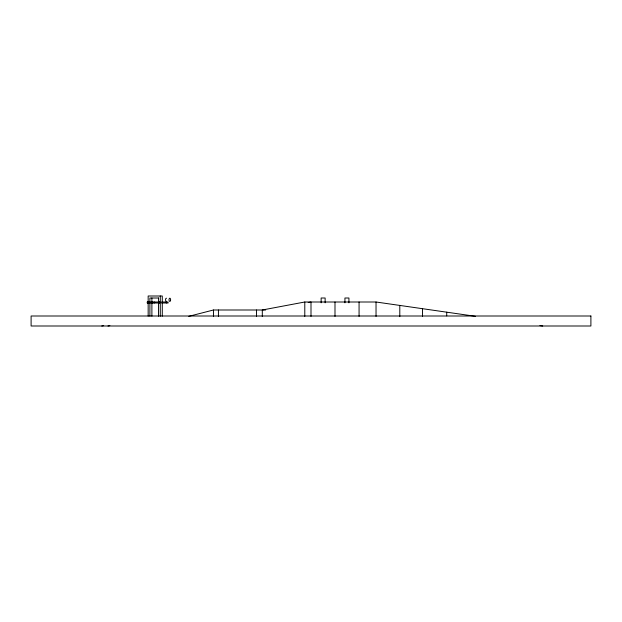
<?xml version="1.0" encoding="UTF-8"?>
<svg xmlns="http://www.w3.org/2000/svg" width="622" height="622" viewBox="0 0 622 622"><rect width="100%" height="100%" fill="white"/><g stroke="black" fill="none" stroke-linecap="round" stroke-linejoin="round"><path stroke-width="0.93" d="M188.761 316.349L213.455 309.997L265.656 309.997M101.783 325.998L103.672 325.64M107.987 325.998L109.876 325.64M475.426 316.31L376.03 302.004L304.788 302.004L262.305 309.997L262.305 316.582M308.17 302.533L311 302.004L311 316.396M158.626 298.008L149.894 298.008L149.894 316.17M161.549 302.004L168.08 302.004L168.08 303L161.549 303M539.927 325.594L542.695 325.998M446.72 312.182L446.72 315.867M422.478 308.691L422.478 316.38M399.798 305.425L399.798 316.645M376.03 302.004L376.03 316.396M359.065 302.004L359.065 316.396M348.926 302.828L348.926 298.008L344.93 298.008L344.93 302.828M334.994 302.004L334.994 316.396M325.135 302.828L325.135 298.008L321.139 298.008L321.139 302.828M304.788 302.004L304.788 316.396M256.521 309.997L256.521 316.582M218.431 309.997L218.431 316.582M213.455 309.997L213.455 316.582M166.354 302.004L166.354 303M162.28 316.155L162.28 296.002L148.16 296.002L148.16 316.155M160.282 296.002L160.282 316.155M159.341 302.004L159.341 303M158.548 298.008L158.548 316.17M154.645 302.004L154.645 303M152.911 302.004L152.911 303M151.892 298.008L151.892 316.17M147.717 302.004L147.717 303M166.556 301.351A1.602 0.801 -90 0 1 165.553 299.804A1.602 0.801 -90 0 1 166.556 298.257M159.838 302.004L147.22 302.004L147.22 303L159.838 303L159.838 302.004M590.9 315.999L31.1 315.999L31.1 325.998L590.9 325.998L590.9 315.999M170.506 300.605A1.602 0.801 -90 0 0 169.814 298.202A1.602 0.801 -90 0 0 169.122 300.605A1.602 0.801 -90 0 0 170.506 300.605"/></g></svg>
